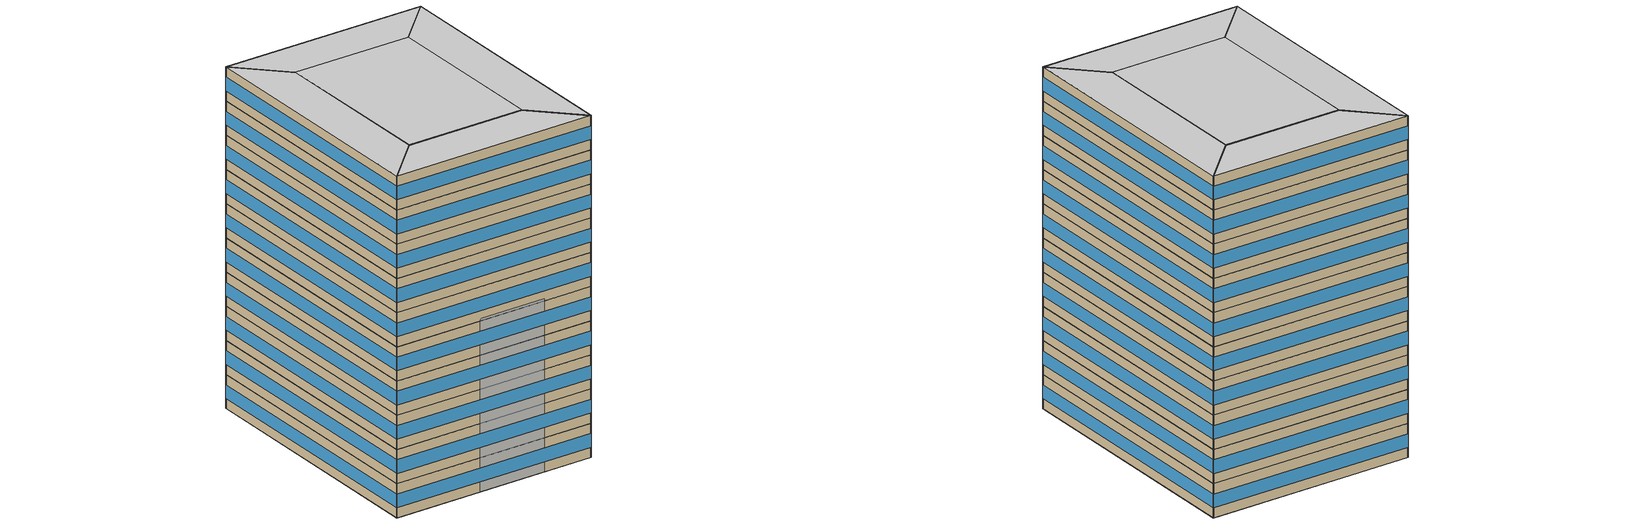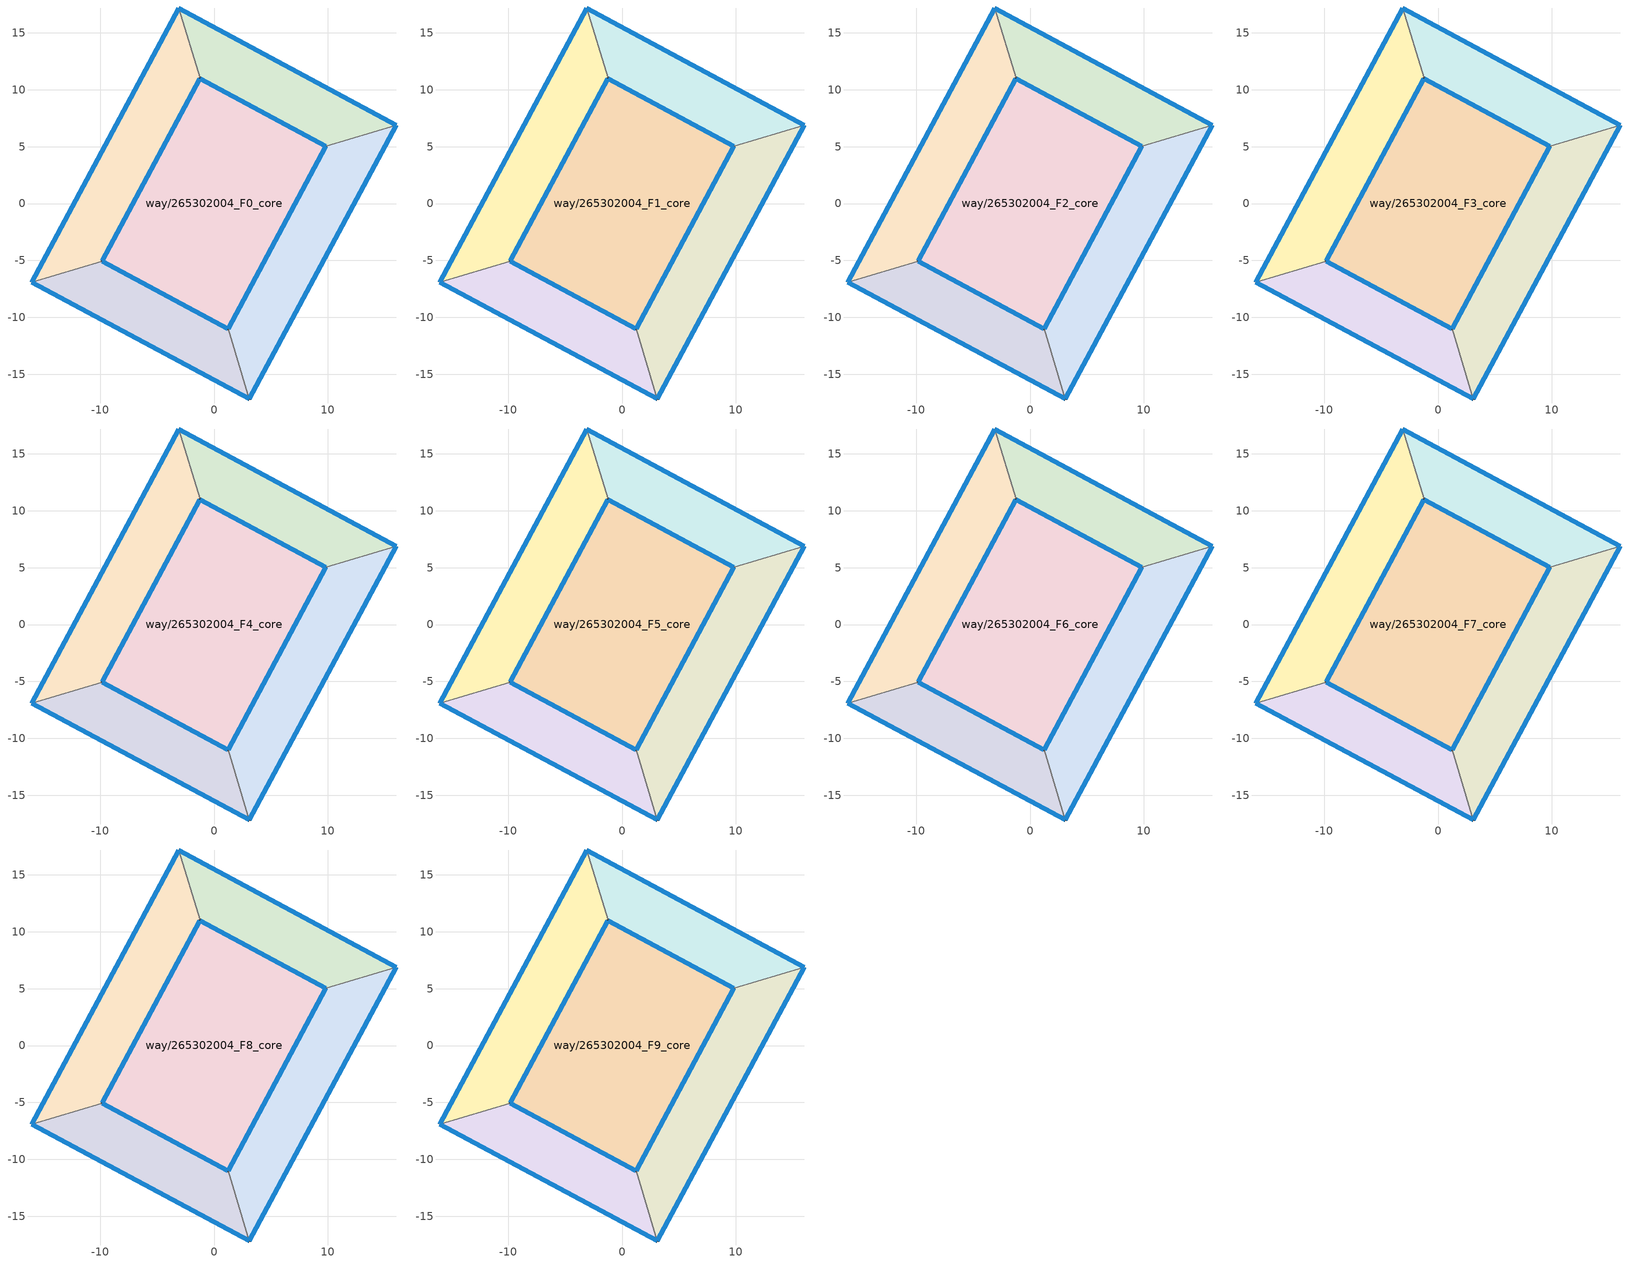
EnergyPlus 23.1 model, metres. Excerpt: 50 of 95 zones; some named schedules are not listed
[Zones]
way/265302004_F0_perim1
 floor ground (Floor_Construction): 3.1,-17.17 1.23,-10.99 -9.84,-5.05 -16.03,-6.91 z0
 wall outside (Wall_Construction): 3.1,-17.17 -16.03,-6.91 / -9.84,-5.05 1.23,-10.99 z0:3.5
 wall to way/265302004_F0_perim4 (Wall_Construction): 1.23,-10.99 3.1,-17.17 z0:3.5
 wall to way/265302004_F0_perim2 (Wall_Construction): -16.03,-6.91 -9.84,-5.05 z0:3.5
 window (Window_Construction): 3.09,-17.17 -16.02,-6.92 / -9.83,-5.05 1.23,-10.98 z1.05:2.45
way/265302004_F0_perim2
 floor ground (Floor_Construction): -9.84,-5.05 -1.23,10.99 -3.09,17.18 -16.03,-6.91 z0
 wall outside (Wall_Construction): -16.03,-6.91 -3.09,17.18 / -1.23,10.99 -9.84,-5.05 z0:3.5
 wall to way/265302004_F0_perim3 (Wall_Construction): -3.09,17.18 -1.23,10.99 z0:3.5
 window (Window_Construction): -16.02,-6.9 -3.1,17.17 / -1.23,10.98 -9.83,-5.04 z1.05:2.45
way/265302004_F0_perim3
 floor ground (Floor_Construction): 16.02,6.89 -3.09,17.18 -1.23,10.99 9.84,5.03 z0
 wall outside (Wall_Construction): -3.09,17.18 16.02,6.89 / 9.84,5.03 -1.23,10.99 z0:3.5
 wall to way/265302004_F0_perim4 (Wall_Construction): 16.02,6.89 9.84,5.03 z0:3.5
 window (Window_Construction): -3.08,17.18 16.01,6.9 / 9.83,5.04 -1.22,10.99 z1.05:2.45
way/265302004_F0_perim4
 floor ground (Floor_Construction): 3.1,-17.17 16.02,6.89 9.84,5.03 1.23,-10.99 z0
 wall outside (Wall_Construction): 16.02,6.89 3.1,-17.17 / 1.23,-10.99 9.84,5.03 z0:3.5
 window (Window_Construction): 16.02,6.88 3.1,-17.16 / 1.24,-10.98 9.83,5.02 z1.05:2.45
way/265302004_F0_core
 floor ground (Floor_Construction): 9.84,5.03 1.23,-10.99 -9.84,-5.05 -1.23,10.99 z0
 wall outside (Wall_Construction): -9.84,-5.05 1.23,-10.99 9.84,5.03 -1.23,10.99 -9.84,-5.05 z0:3.5
 window (Window_Construction): -9.83,-5.05 1.23,-10.98 / -1.23,10.98 -9.83,-5.04 / 9.83,5.04 -1.22,10.99 / 1.24,-10.98 9.83,5.02 z1.05:2.45
way/265302004_F1_perim1
 floor to way/265302004_F0_perim1 (Floor_Construction): 3.1,-17.17 1.23,-10.99 -9.84,-5.05 -16.03,-6.91 z3.5
 wall outside (Wall_Construction): 3.1,-17.17 -16.03,-6.91 / -9.84,-5.05 1.23,-10.99 z3.5:7
 wall to way/265302004_F1_perim4 (Wall_Construction): 1.23,-10.99 3.1,-17.17 z3.5:7
 wall to way/265302004_F1_perim2 (Wall_Construction): -16.03,-6.91 -9.84,-5.05 z3.5:7
 window (Window_Construction): 3.09,-17.17 -16.02,-6.92 / -9.83,-5.05 1.23,-10.98 z4.55:5.95
way/265302004_F1_perim2
 floor to way/265302004_F0_perim2 (Floor_Construction): -9.84,-5.05 -1.23,10.99 -3.09,17.18 -16.03,-6.91 z3.5
 wall outside (Wall_Construction): -16.03,-6.91 -3.09,17.18 / -1.23,10.99 -9.84,-5.05 z3.5:7
 wall to way/265302004_F1_perim3 (Wall_Construction): -3.09,17.18 -1.23,10.99 z3.5:7
 window (Window_Construction): -16.02,-6.9 -3.1,17.17 / -1.23,10.98 -9.83,-5.04 z4.55:5.95
way/265302004_F1_perim3
 floor to way/265302004_F0_perim3 (Floor_Construction): 16.02,6.89 -3.09,17.18 -1.23,10.99 9.84,5.03 z3.5
 wall outside (Wall_Construction): -3.09,17.18 16.02,6.89 / 9.84,5.03 -1.23,10.99 z3.5:7
 wall to way/265302004_F1_perim4 (Wall_Construction): 16.02,6.89 9.84,5.03 z3.5:7
 window (Window_Construction): -3.08,17.18 16.01,6.9 / 9.83,5.04 -1.22,10.99 z4.55:5.95
way/265302004_F1_perim4
 floor to way/265302004_F0_perim4 (Floor_Construction): 3.1,-17.17 16.02,6.89 9.84,5.03 1.23,-10.99 z3.5
 wall outside (Wall_Construction): 16.02,6.89 3.1,-17.17 / 1.23,-10.99 9.84,5.03 z3.5:7
 window (Window_Construction): 16.02,6.88 3.1,-17.16 / 1.24,-10.98 9.83,5.02 z4.55:5.95
way/265302004_F1_core
 floor to way/265302004_F0_core (Floor_Construction): 9.84,5.03 1.23,-10.99 -9.84,-5.05 -1.23,10.99 z3.5
 wall outside (Wall_Construction): -9.84,-5.05 1.23,-10.99 9.84,5.03 -1.23,10.99 -9.84,-5.05 z3.5:7
 window (Window_Construction): -9.83,-5.05 1.23,-10.98 / -1.23,10.98 -9.83,-5.04 / 9.83,5.04 -1.22,10.99 / 1.24,-10.98 9.83,5.02 z4.55:5.95
way/265302004_F2_perim1
 floor to way/265302004_F1_perim1 (Floor_Construction): 3.1,-17.17 1.23,-10.99 -9.84,-5.05 -16.03,-6.91 z7
 wall outside (Wall_Construction): 3.1,-17.17 -16.03,-6.91 / -9.84,-5.05 1.23,-10.99 z7:10.5
 wall to way/265302004_F2_perim4 (Wall_Construction): 1.23,-10.99 3.1,-17.17 z7:10.5
 wall to way/265302004_F2_perim2 (Wall_Construction): -16.03,-6.91 -9.84,-5.05 z7:10.5
 window (Window_Construction): 3.09,-17.17 -16.02,-6.92 / -9.83,-5.05 1.23,-10.98 z8.05:9.45
way/265302004_F2_perim2
 floor to way/265302004_F1_perim2 (Floor_Construction): -9.84,-5.05 -1.23,10.99 -3.09,17.18 -16.03,-6.91 z7
 wall outside (Wall_Construction): -16.03,-6.91 -3.09,17.18 / -1.23,10.99 -9.84,-5.05 z7:10.5
 wall to way/265302004_F2_perim3 (Wall_Construction): -3.09,17.18 -1.23,10.99 z7:10.5
 window (Window_Construction): -16.02,-6.9 -3.1,17.17 / -1.23,10.98 -9.83,-5.04 z8.05:9.45
way/265302004_F2_perim3
 floor to way/265302004_F1_perim3 (Floor_Construction): 16.02,6.89 -3.09,17.18 -1.23,10.99 9.84,5.03 z7
 wall outside (Wall_Construction): -3.09,17.18 16.02,6.89 / 9.84,5.03 -1.23,10.99 z7:10.5
 wall to way/265302004_F2_perim4 (Wall_Construction): 16.02,6.89 9.84,5.03 z7:10.5
 window (Window_Construction): -3.08,17.18 16.01,6.9 / 9.83,5.04 -1.22,10.99 z8.05:9.45
way/265302004_F2_perim4
 floor to way/265302004_F1_perim4 (Floor_Construction): 3.1,-17.17 16.02,6.89 9.84,5.03 1.23,-10.99 z7
 wall outside (Wall_Construction): 16.02,6.89 3.1,-17.17 / 1.23,-10.99 9.84,5.03 z7:10.5
 window (Window_Construction): 16.02,6.88 3.1,-17.16 / 1.24,-10.98 9.83,5.02 z8.05:9.45
way/265302004_F2_core
 floor to way/265302004_F1_core (Floor_Construction): 9.84,5.03 1.23,-10.99 -9.84,-5.05 -1.23,10.99 z7
 wall outside (Wall_Construction): -9.84,-5.05 1.23,-10.99 9.84,5.03 -1.23,10.99 -9.84,-5.05 z7:10.5
 window (Window_Construction): -9.83,-5.05 1.23,-10.98 / -1.23,10.98 -9.83,-5.04 / 9.83,5.04 -1.22,10.99 / 1.24,-10.98 9.83,5.02 z8.05:9.45
way/265302004_F3_perim1
 floor to way/265302004_F2_perim1 (Floor_Construction): 3.1,-17.17 1.23,-10.99 -9.84,-5.05 -16.03,-6.91 z10.5
 wall outside (Wall_Construction): 3.1,-17.17 -16.03,-6.91 / -9.84,-5.05 1.23,-10.99 z10.5:14
 wall to way/265302004_F3_perim4 (Wall_Construction): 1.23,-10.99 3.1,-17.17 z10.5:14
 wall to way/265302004_F3_perim2 (Wall_Construction): -16.03,-6.91 -9.84,-5.05 z10.5:14
 window (Window_Construction): 3.09,-17.17 -16.02,-6.92 / -9.83,-5.05 1.23,-10.98 z11.55:12.95
way/265302004_F3_perim2
 floor to way/265302004_F2_perim2 (Floor_Construction): -9.84,-5.05 -1.23,10.99 -3.09,17.18 -16.03,-6.91 z10.5
 wall outside (Wall_Construction): -16.03,-6.91 -3.09,17.18 / -1.23,10.99 -9.84,-5.05 z10.5:14
 wall to way/265302004_F3_perim3 (Wall_Construction): -3.09,17.18 -1.23,10.99 z10.5:14
 window (Window_Construction): -16.02,-6.9 -3.1,17.17 / -1.23,10.98 -9.83,-5.04 z11.55:12.95
way/265302004_F3_perim3
 floor to way/265302004_F2_perim3 (Floor_Construction): 16.02,6.89 -3.09,17.18 -1.23,10.99 9.84,5.03 z10.5
 wall outside (Wall_Construction): -3.09,17.18 16.02,6.89 / 9.84,5.03 -1.23,10.99 z10.5:14
 wall to way/265302004_F3_perim4 (Wall_Construction): 16.02,6.89 9.84,5.03 z10.5:14
 window (Window_Construction): -3.08,17.18 16.01,6.9 / 9.83,5.04 -1.22,10.99 z11.55:12.95
way/265302004_F3_perim4
 floor to way/265302004_F2_perim4 (Floor_Construction): 3.1,-17.17 16.02,6.89 9.84,5.03 1.23,-10.99 z10.5
 wall outside (Wall_Construction): 16.02,6.89 3.1,-17.17 / 1.23,-10.99 9.84,5.03 z10.5:14
 window (Window_Construction): 16.02,6.88 3.1,-17.16 / 1.24,-10.98 9.83,5.02 z11.55:12.95
way/265302004_F3_core
 floor to way/265302004_F2_core (Floor_Construction): 9.84,5.03 1.23,-10.99 -9.84,-5.05 -1.23,10.99 z10.5
 wall outside (Wall_Construction): -9.84,-5.05 1.23,-10.99 9.84,5.03 -1.23,10.99 -9.84,-5.05 z10.5:14
 window (Window_Construction): -9.83,-5.05 1.23,-10.98 / -1.23,10.98 -9.83,-5.04 / 9.83,5.04 -1.22,10.99 / 1.24,-10.98 9.83,5.02 z11.55:12.95
way/265302004_F4_perim1
 floor to way/265302004_F3_perim1 (Floor_Construction): 3.1,-17.17 1.23,-10.99 -9.84,-5.05 -16.03,-6.91 z14
 wall outside (Wall_Construction): 3.1,-17.17 -16.03,-6.91 / -9.84,-5.05 1.23,-10.99 z14:17.5
 wall to way/265302004_F4_perim4 (Wall_Construction): 1.23,-10.99 3.1,-17.17 z14:17.5
 wall to way/265302004_F4_perim2 (Wall_Construction): -16.03,-6.91 -9.84,-5.05 z14:17.5
 window (Window_Construction): 3.09,-17.17 -16.02,-6.92 / -9.83,-5.05 1.23,-10.98 z15.05:16.45
way/265302004_F4_perim2
 floor to way/265302004_F3_perim2 (Floor_Construction): -9.84,-5.05 -1.23,10.99 -3.09,17.18 -16.03,-6.91 z14
 wall outside (Wall_Construction): -16.03,-6.91 -3.09,17.18 / -1.23,10.99 -9.84,-5.05 z14:17.5
 wall to way/265302004_F4_perim3 (Wall_Construction): -3.09,17.18 -1.23,10.99 z14:17.5
 window (Window_Construction): -16.02,-6.9 -3.1,17.17 / -1.23,10.98 -9.83,-5.04 z15.05:16.45
way/265302004_F4_perim3
 floor to way/265302004_F3_perim3 (Floor_Construction): 16.02,6.89 -3.09,17.18 -1.23,10.99 9.84,5.03 z14
 wall outside (Wall_Construction): -3.09,17.18 16.02,6.89 / 9.84,5.03 -1.23,10.99 z14:17.5
 wall to way/265302004_F4_perim4 (Wall_Construction): 16.02,6.89 9.84,5.03 z14:17.5
 window (Window_Construction): -3.08,17.18 16.01,6.9 / 9.83,5.04 -1.22,10.99 z15.05:16.45
way/265302004_F4_perim4
 floor to way/265302004_F3_perim4 (Floor_Construction): 3.1,-17.17 16.02,6.89 9.84,5.03 1.23,-10.99 z14
 wall outside (Wall_Construction): 16.02,6.89 3.1,-17.17 / 1.23,-10.99 9.84,5.03 z14:17.5
 window (Window_Construction): 16.02,6.88 3.1,-17.16 / 1.24,-10.98 9.83,5.02 z15.05:16.45
way/265302004_F4_core
 floor to way/265302004_F3_core (Floor_Construction): 9.84,5.03 1.23,-10.99 -9.84,-5.05 -1.23,10.99 z14
 wall outside (Wall_Construction): -9.84,-5.05 1.23,-10.99 9.84,5.03 -1.23,10.99 -9.84,-5.05 z14:17.5
 window (Window_Construction): -9.83,-5.05 1.23,-10.98 / -1.23,10.98 -9.83,-5.04 / 9.83,5.04 -1.22,10.99 / 1.24,-10.98 9.83,5.02 z15.05:16.45
way/265302004_F5_perim1
 floor to way/265302004_F4_perim1 (Floor_Construction): 3.1,-17.17 1.23,-10.99 -9.84,-5.05 -16.03,-6.91 z17.5
 wall outside (Wall_Construction): 3.1,-17.17 -16.03,-6.91 / -9.84,-5.05 1.23,-10.99 z17.5:21
 wall to way/265302004_F5_perim4 (Wall_Construction): 1.23,-10.99 3.1,-17.17 z17.5:21
 wall to way/265302004_F5_perim2 (Wall_Construction): -16.03,-6.91 -9.84,-5.05 z17.5:21
 window (Window_Construction): 3.09,-17.17 -16.02,-6.92 / -9.83,-5.05 1.23,-10.98 z18.55:19.95
way/265302004_F5_perim2
 floor to way/265302004_F4_perim2 (Floor_Construction): -9.84,-5.05 -1.23,10.99 -3.09,17.18 -16.03,-6.91 z17.5
 wall outside (Wall_Construction): -16.03,-6.91 -3.09,17.18 / -1.23,10.99 -9.84,-5.05 z17.5:21
 wall to way/265302004_F5_perim3 (Wall_Construction): -3.09,17.18 -1.23,10.99 z17.5:21
 window (Window_Construction): -16.02,-6.9 -3.1,17.17 / -1.23,10.98 -9.83,-5.04 z18.55:19.95
way/265302004_F5_perim3
 floor to way/265302004_F4_perim3 (Floor_Construction): 16.02,6.89 -3.09,17.18 -1.23,10.99 9.84,5.03 z17.5
 wall outside (Wall_Construction): -3.09,17.18 16.02,6.89 / 9.84,5.03 -1.23,10.99 z17.5:21
 wall to way/265302004_F5_perim4 (Wall_Construction): 16.02,6.89 9.84,5.03 z17.5:21
 window (Window_Construction): -3.08,17.18 16.01,6.9 / 9.83,5.04 -1.22,10.99 z18.55:19.95
way/265302004_F5_perim4
 floor to way/265302004_F4_perim4 (Floor_Construction): 3.1,-17.17 16.02,6.89 9.84,5.03 1.23,-10.99 z17.5
 wall outside (Wall_Construction): 16.02,6.89 3.1,-17.17 / 1.23,-10.99 9.84,5.03 z17.5:21
 window (Window_Construction): 16.02,6.88 3.1,-17.16 / 1.24,-10.98 9.83,5.02 z18.55:19.95
way/265302004_F5_core
 floor to way/265302004_F4_core (Floor_Construction): 9.84,5.03 1.23,-10.99 -9.84,-5.05 -1.23,10.99 z17.5
 wall outside (Wall_Construction): -9.84,-5.05 1.23,-10.99 9.84,5.03 -1.23,10.99 -9.84,-5.05 z17.5:21
 window (Window_Construction): -9.83,-5.05 1.23,-10.98 / -1.23,10.98 -9.83,-5.04 / 9.83,5.04 -1.22,10.99 / 1.24,-10.98 9.83,5.02 z18.55:19.95
way/265302004_F6_perim1
 floor to way/265302004_F5_perim1 (Floor_Construction): 3.1,-17.17 1.23,-10.99 -9.84,-5.05 -16.03,-6.91 z21
 wall outside (Wall_Construction): 3.1,-17.17 -16.03,-6.91 / -9.84,-5.05 1.23,-10.99 z21:24.5
 wall to way/265302004_F6_perim4 (Wall_Construction): 1.23,-10.99 3.1,-17.17 z21:24.5
 wall to way/265302004_F6_perim2 (Wall_Construction): -16.03,-6.91 -9.84,-5.05 z21:24.5
 window (Window_Construction): 3.09,-17.17 -16.02,-6.92 / -9.83,-5.05 1.23,-10.98 z22.05:23.45
way/265302004_F6_perim2
 floor to way/265302004_F5_perim2 (Floor_Construction): -9.84,-5.05 -1.23,10.99 -3.09,17.18 -16.03,-6.91 z21
 wall outside (Wall_Construction): -16.03,-6.91 -3.09,17.18 / -1.23,10.99 -9.84,-5.05 z21:24.5
 wall to way/265302004_F6_perim3 (Wall_Construction): -3.09,17.18 -1.23,10.99 z21:24.5
 window (Window_Construction): -16.02,-6.9 -3.1,17.17 / -1.23,10.98 -9.83,-5.04 z22.05:23.45
way/265302004_F6_perim3
 floor to way/265302004_F5_perim3 (Floor_Construction): 16.02,6.89 -3.09,17.18 -1.23,10.99 9.84,5.03 z21
 wall outside (Wall_Construction): -3.09,17.18 16.02,6.89 / 9.84,5.03 -1.23,10.99 z21:24.5
 wall to way/265302004_F6_perim4 (Wall_Construction): 16.02,6.89 9.84,5.03 z21:24.5
 window (Window_Construction): -3.08,17.18 16.01,6.9 / 9.83,5.04 -1.22,10.99 z22.05:23.45
way/265302004_F6_perim4
 floor to way/265302004_F5_perim4 (Floor_Construction): 3.1,-17.17 16.02,6.89 9.84,5.03 1.23,-10.99 z21
 wall outside (Wall_Construction): 16.02,6.89 3.1,-17.17 / 1.23,-10.99 9.84,5.03 z21:24.5
 window (Window_Construction): 16.02,6.88 3.1,-17.16 / 1.24,-10.98 9.83,5.02 z22.05:23.45
way/265302004_F6_core
 floor to way/265302004_F5_core (Floor_Construction): 9.84,5.03 1.23,-10.99 -9.84,-5.05 -1.23,10.99 z21
 wall outside (Wall_Construction): -9.84,-5.05 1.23,-10.99 9.84,5.03 -1.23,10.99 -9.84,-5.05 z21:24.5
 window (Window_Construction): -9.83,-5.05 1.23,-10.98 / -1.23,10.98 -9.83,-5.04 / 9.83,5.04 -1.22,10.99 / 1.24,-10.98 9.83,5.02 z22.05:23.45
way/265302004_F7_perim1
 floor to way/265302004_F6_perim1 (Floor_Construction): 3.1,-17.17 1.23,-10.99 -9.84,-5.05 -16.03,-6.91 z24.5
 wall outside (Wall_Construction): 3.1,-17.17 -16.03,-6.91 / -9.84,-5.05 1.23,-10.99 z24.5:28
 wall to way/265302004_F7_perim4 (Wall_Construction): 1.23,-10.99 3.1,-17.17 z24.5:28
 wall to way/265302004_F7_perim2 (Wall_Construction): -16.03,-6.91 -9.84,-5.05 z24.5:28
 window (Window_Construction): 3.09,-17.17 -16.02,-6.92 / -9.83,-5.05 1.23,-10.98 z25.55:26.95
way/265302004_F7_perim2
 floor to way/265302004_F6_perim2 (Floor_Construction): -9.84,-5.05 -1.23,10.99 -3.09,17.18 -16.03,-6.91 z24.5
 wall outside (Wall_Construction): -16.03,-6.91 -3.09,17.18 / -1.23,10.99 -9.84,-5.05 z24.5:28
 wall to way/265302004_F7_perim3 (Wall_Construction): -3.09,17.18 -1.23,10.99 z24.5:28
 window (Window_Construction): -16.02,-6.9 -3.1,17.17 / -1.23,10.98 -9.83,-5.04 z25.55:26.95
way/265302004_F7_perim3
 floor to way/265302004_F6_perim3 (Floor_Construction): 16.02,6.89 -3.09,17.18 -1.23,10.99 9.84,5.03 z24.5
 wall outside (Wall_Construction): -3.09,17.18 16.02,6.89 / 9.84,5.03 -1.23,10.99 z24.5:28
 wall to way/265302004_F7_perim4 (Wall_Construction): 16.02,6.89 9.84,5.03 z24.5:28
 window (Window_Construction): -3.08,17.18 16.01,6.9 / 9.83,5.04 -1.22,10.99 z25.55:26.95
way/265302004_F7_perim4
 floor to way/265302004_F6_perim4 (Floor_Construction): 3.1,-17.17 16.02,6.89 9.84,5.03 1.23,-10.99 z24.5
 wall outside (Wall_Construction): 16.02,6.89 3.1,-17.17 / 1.23,-10.99 9.84,5.03 z24.5:28
 window (Window_Construction): 16.02,6.88 3.1,-17.16 / 1.24,-10.98 9.83,5.02 z25.55:26.95
way/265302004_F7_core
 floor to way/265302004_F6_core (Floor_Construction): 9.84,5.03 1.23,-10.99 -9.84,-5.05 -1.23,10.99 z24.5
 wall outside (Wall_Construction): -9.84,-5.05 1.23,-10.99 9.84,5.03 -1.23,10.99 -9.84,-5.05 z24.5:28
 window (Window_Construction): -9.83,-5.05 1.23,-10.98 / -1.23,10.98 -9.83,-5.04 / 9.83,5.04 -1.22,10.99 / 1.24,-10.98 9.83,5.02 z25.55:26.95
way/265302004_F8_perim1
 floor to way/265302004_F7_perim1 (Floor_Construction): 3.1,-17.17 1.23,-10.99 -9.84,-5.05 -16.03,-6.91 z28
 wall outside (Wall_Construction): 3.1,-17.17 -16.03,-6.91 / -9.84,-5.05 1.23,-10.99 z28:31.5
 wall to way/265302004_F8_perim4 (Wall_Construction): 1.23,-10.99 3.1,-17.17 z28:31.5
 wall to way/265302004_F8_perim2 (Wall_Construction): -16.03,-6.91 -9.84,-5.05 z28:31.5
 window (Window_Construction): 3.09,-17.17 -16.02,-6.92 / -9.83,-5.05 1.23,-10.98 z29.05:30.45
way/265302004_F8_perim2
 floor to way/265302004_F7_perim2 (Floor_Construction): -9.84,-5.05 -1.23,10.99 -3.09,17.18 -16.03,-6.91 z28
 wall outside (Wall_Construction): -16.03,-6.91 -3.09,17.18 / -1.23,10.99 -9.84,-5.05 z28:31.5
 wall to way/265302004_F8_perim3 (Wall_Construction): -3.09,17.18 -1.23,10.99 z28:31.5
 window (Window_Construction): -16.02,-6.9 -3.1,17.17 / -1.23,10.98 -9.83,-5.04 z29.05:30.45
way/265302004_F8_perim3
 floor to way/265302004_F7_perim3 (Floor_Construction): 16.02,6.89 -3.09,17.18 -1.23,10.99 9.84,5.03 z28
 wall outside (Wall_Construction): -3.09,17.18 16.02,6.89 / 9.84,5.03 -1.23,10.99 z28:31.5
 wall to way/265302004_F8_perim4 (Wall_Construction): 16.02,6.89 9.84,5.03 z28:31.5
 window (Window_Construction): -3.08,17.18 16.01,6.9 / 9.83,5.04 -1.22,10.99 z29.05:30.45
way/265302004_F8_perim4
 floor to way/265302004_F7_perim4 (Floor_Construction): 3.1,-17.17 16.02,6.89 9.84,5.03 1.23,-10.99 z28
 wall outside (Wall_Construction): 16.02,6.89 3.1,-17.17 / 1.23,-10.99 9.84,5.03 z28:31.5
 window (Window_Construction): 16.02,6.88 3.1,-17.16 / 1.24,-10.98 9.83,5.02 z29.05:30.45
way/265302004_F8_core
 floor to way/265302004_F7_core (Floor_Construction): 9.84,5.03 1.23,-10.99 -9.84,-5.05 -1.23,10.99 z28
 wall outside (Wall_Construction): -9.84,-5.05 1.23,-10.99 9.84,5.03 -1.23,10.99 -9.84,-5.05 z28:31.5
 window (Window_Construction): -9.83,-5.05 1.23,-10.98 / -1.23,10.98 -9.83,-5.04 / 9.83,5.04 -1.22,10.99 / 1.24,-10.98 9.83,5.02 z29.05:30.45
way/265302004_F9_perim1
 floor to way/265302004_F8_perim1 (Floor_Construction): 3.1,-17.17 1.23,-10.99 -9.84,-5.05 -16.03,-6.91 z31.5
 wall outside (Wall_Construction): 3.1,-17.17 -16.03,-6.91 / -9.84,-5.05 1.23,-10.99 z31.5:35
 wall to way/265302004_F9_perim4 (Wall_Construction): 1.23,-10.99 3.1,-17.17 z31.5:35
 wall to way/265302004_F9_perim2 (Wall_Construction): -16.03,-6.91 -9.84,-5.05 z31.5:35
 window (Window_Construction): 3.09,-17.17 -16.02,-6.92 / -9.83,-5.05 1.23,-10.98 z32.55:33.95
 ceiling to way/265302004_F10_perim1 (Floor_Construction): 1.23,-10.99 3.1,-17.17 -16.03,-6.91 -9.84,-5.05 z35
way/265302004_F9_perim2
 floor to way/265302004_F8_perim2 (Floor_Construction): -9.84,-5.05 -1.23,10.99 -3.09,17.18 -16.03,-6.91 z31.5
 wall outside (Wall_Construction): -16.03,-6.91 -3.09,17.18 / -1.23,10.99 -9.84,-5.05 z31.5:35
 wall to way/265302004_F9_perim3 (Wall_Construction): -3.09,17.18 -1.23,10.99 z31.5:35
 window (Window_Construction): -16.02,-6.9 -3.1,17.17 / -1.23,10.98 -9.83,-5.04 z32.55:33.95
 ceiling to way/265302004_F10_perim2 (Floor_Construction): -3.09,17.18 -1.23,10.99 -9.84,-5.05 -16.03,-6.91 z35
way/265302004_F9_perim3
 floor to way/265302004_F8_perim3 (Floor_Construction): 16.02,6.89 -3.09,17.18 -1.23,10.99 9.84,5.03 z31.5
 wall outside (Wall_Construction): -3.09,17.18 16.02,6.89 / 9.84,5.03 -1.23,10.99 z31.5:35
 wall to way/265302004_F9_perim4 (Wall_Construction): 16.02,6.89 9.84,5.03 z31.5:35
 window (Window_Construction): -3.08,17.18 16.01,6.9 / 9.83,5.04 -1.22,10.99 z32.55:33.95
 ceiling to way/265302004_F10_perim3 (Floor_Construction): 16.02,6.89 9.84,5.03 -1.23,10.99 -3.09,17.18 z35
way/265302004_F9_perim4
 floor to way/265302004_F8_perim4 (Floor_Construction): 3.1,-17.17 16.02,6.89 9.84,5.03 1.23,-10.99 z31.5
 wall outside (Wall_Construction): 16.02,6.89 3.1,-17.17 / 1.23,-10.99 9.84,5.03 z31.5:35
 window (Window_Construction): 16.02,6.88 3.1,-17.16 / 1.24,-10.98 9.83,5.02 z32.55:33.95
 ceiling to way/265302004_F10_perim4 (Floor_Construction): 16.02,6.89 3.1,-17.17 1.23,-10.99 9.84,5.03 z35
way/265302004_F9_core
 floor to way/265302004_F8_core (Floor_Construction): 9.84,5.03 1.23,-10.99 -9.84,-5.05 -1.23,10.99 z31.5
 wall outside (Wall_Construction): -9.84,-5.05 1.23,-10.99 9.84,5.03 -1.23,10.99 -9.84,-5.05 z31.5:35
 window (Window_Construction): -9.83,-5.05 1.23,-10.98 / -1.23,10.98 -9.83,-5.04 / 9.83,5.04 -1.22,10.99 / 1.24,-10.98 9.83,5.02 z32.55:33.95
 ceiling to way/265302004_F10_core (Floor_Construction): 1.23,-10.99 9.84,5.03 -1.23,10.99 -9.84,-5.05 z35
shading: -7.8,-11.32 -1.49,-14.71 z0:17.7
[Building]
OpenUBEM_Building: North Axis=0; Terrain=City; Solar Distribution=FullExterior
[Site:Location]
New.York-Central.Park.Obs-Belvedere.Castle: Latitude=40.77889; Longitude=-73.9692; Time Zone=-5; Elevation=48
[SizingPeriod:WeatherFileDays]
AnnualSizingPeriod: Begin Month=1; Begin Day of Month=1; End Month=12; End Day of Month=31; Day of Week for Start Day=Monday; Use Weather File Daylight Saving Period=No; Use Weather File Rain and Snow Indicators=No
[SITE:WATERMAINSTEMPERATURE]
Calculation Method=CorrelationFromWeatherFile
[MATERIAL:NOMASS] Roughness=MediumRough; Thermal Absorptance=0.9; Solar Absorptance=0.7; Visible Absorptance=0.7
Name | Thermal Resistance
Wall_Assembly | 1.05708
Floor_Assembly | 1.9305
[WINDOWMATERIAL:SIMPLEGLAZINGSYSTEM]
Window_Material: UFactor=3.27; Solar Heat Gain Coefficient=0.36; Visible Transmittance=0.6
[CONSTRUCTION]
Wall_Construction: Wall_Assembly
Floor_Construction: Floor_Assembly
Window_Construction: Window_Material
[ZONE] Type=1; Multiplier=1; Ceiling Height=autocalculate; Volume=autocalculate; Floor Area=autocalculate; Part of Total Floor Area=Yes
way/265302004_F0_perim1; way/265302004_F1_perim1; way/265302004_F2_perim1; way/265302004_F3_perim1; way/265302004_F4_perim1; way/265302004_F5_perim1; way/265302004_F6_perim1; way/265302004_F7_perim1; way/265302004_F8_perim1; way/265302004_F9_perim1; way/265302004_F0_perim2; way/265302004_F1_perim2; way/265302004_F2_perim2; way/265302004_F3_perim2; way/265302004_F4_perim2; way/265302004_F5_perim2; way/265302004_F6_perim2; way/265302004_F7_perim2; way/265302004_F8_perim2; way/265302004_F9_perim2; way/265302004_F0_perim3; way/265302004_F1_perim3; way/265302004_F2_perim3; way/265302004_F3_perim3; way/265302004_F4_perim3; way/265302004_F5_perim3; way/265302004_F6_perim3; way/265302004_F7_perim3; way/265302004_F8_perim3; way/265302004_F9_perim3; way/265302004_F0_perim4; way/265302004_F1_perim4; way/265302004_F2_perim4; way/265302004_F3_perim4; way/265302004_F4_perim4; way/265302004_F5_perim4; way/265302004_F6_perim4; way/265302004_F7_perim4; way/265302004_F8_perim4; way/265302004_F9_perim4; way/265302004_F0_core; way/265302004_F1_core; way/265302004_F2_core; way/265302004_F3_core; way/265302004_F4_core; way/265302004_F5_core; way/265302004_F6_core; way/265302004_F7_core; way/265302004_F8_core; way/265302004_F9_core
[PEOPLE] Number of People Schedule=Occupancy_Schedule_LargeOffice; Number of People Calculation Method=People/Area; People per Floor Area=0.0538213; Fraction Radiant=0.3; Sensible Heat Fraction=autocalculate; Activity Level Schedule=Activity_Level; Carbon Dioxide Generation Rate=3.82e-08; Enable ASHRAE 55 Comfort Warnings=No; Mean Radiant Temperature Calculation Type=ZoneAveraged; Clothing Insulation Calculation Method=ClothingInsulationSchedule; Cold Stress Temperature Threshold=15.56; Heat Stress Temperature Threshold=30
Name | Zone or ZoneList or Space or SpaceList
People_way/265302004_F0_core | way/265302004_F0_core
People_way/265302004_F1_core | way/265302004_F1_core
People_way/265302004_F2_core | way/265302004_F2_core
People_way/265302004_F3_core | way/265302004_F3_core
People_way/265302004_F4_core | way/265302004_F4_core
People_way/265302004_F5_core | way/265302004_F5_core
People_way/265302004_F6_core | way/265302004_F6_core
People_way/265302004_F7_core | way/265302004_F7_core
People_way/265302004_F8_core | way/265302004_F8_core
People_way/265302004_F9_core | way/265302004_F9_core
People_way/265302004_F0_perim1 | way/265302004_F0_perim1
People_way/265302004_F1_perim1 | way/265302004_F1_perim1
People_way/265302004_F2_perim1 | way/265302004_F2_perim1
People_way/265302004_F3_perim1 | way/265302004_F3_perim1
People_way/265302004_F4_perim1 | way/265302004_F4_perim1
People_way/265302004_F5_perim1 | way/265302004_F5_perim1
People_way/265302004_F6_perim1 | way/265302004_F6_perim1
People_way/265302004_F7_perim1 | way/265302004_F7_perim1
People_way/265302004_F8_perim1 | way/265302004_F8_perim1
People_way/265302004_F9_perim1 | way/265302004_F9_perim1
People_way/265302004_F0_perim2 | way/265302004_F0_perim2
People_way/265302004_F1_perim2 | way/265302004_F1_perim2
People_way/265302004_F2_perim2 | way/265302004_F2_perim2
People_way/265302004_F3_perim2 | way/265302004_F3_perim2
People_way/265302004_F4_perim2 | way/265302004_F4_perim2
People_way/265302004_F5_perim2 | way/265302004_F5_perim2
People_way/265302004_F6_perim2 | way/265302004_F6_perim2
People_way/265302004_F7_perim2 | way/265302004_F7_perim2
People_way/265302004_F8_perim2 | way/265302004_F8_perim2
People_way/265302004_F9_perim2 | way/265302004_F9_perim2
People_way/265302004_F0_perim3 | way/265302004_F0_perim3
People_way/265302004_F1_perim3 | way/265302004_F1_perim3
People_way/265302004_F2_perim3 | way/265302004_F2_perim3
People_way/265302004_F3_perim3 | way/265302004_F3_perim3
People_way/265302004_F4_perim3 | way/265302004_F4_perim3
People_way/265302004_F5_perim3 | way/265302004_F5_perim3
People_way/265302004_F6_perim3 | way/265302004_F6_perim3
People_way/265302004_F7_perim3 | way/265302004_F7_perim3
People_way/265302004_F8_perim3 | way/265302004_F8_perim3
People_way/265302004_F9_perim3 | way/265302004_F9_perim3
People_way/265302004_F0_perim4 | way/265302004_F0_perim4
People_way/265302004_F1_perim4 | way/265302004_F1_perim4
People_way/265302004_F2_perim4 | way/265302004_F2_perim4
People_way/265302004_F3_perim4 | way/265302004_F3_perim4
People_way/265302004_F4_perim4 | way/265302004_F4_perim4
People_way/265302004_F5_perim4 | way/265302004_F5_perim4
People_way/265302004_F6_perim4 | way/265302004_F6_perim4
People_way/265302004_F7_perim4 | way/265302004_F7_perim4
People_way/265302004_F8_perim4 | way/265302004_F8_perim4
People_way/265302004_F9_perim4 | way/265302004_F9_perim4
[LIGHTS] Schedule=Lighting_Schedule_LargeOffice; Design Level Calculation Method=Watts/Area; Watts per Zone Floor Area=10.76; Return Air Fraction=0; Fraction Radiant=0.42; Fraction Visible=0; Fraction Replaceable=1; EndUse Subcategory=General; Return Air Fraction Calculated from Plenum Temperature=No; Return Air Fraction Function of Plenum Temperature Coefficient 1=0; Return Air Fraction Function of Plenum Temperature Coefficient 2=0
Name | Zone or ZoneList or Space or SpaceList
Lights_way/265302004_F0_core | way/265302004_F0_core
Lights_way/265302004_F1_core | way/265302004_F1_core
Lights_way/265302004_F2_core | way/265302004_F2_core
Lights_way/265302004_F3_core | way/265302004_F3_core
Lights_way/265302004_F4_core | way/265302004_F4_core
Lights_way/265302004_F5_core | way/265302004_F5_core
Lights_way/265302004_F6_core | way/265302004_F6_core
Lights_way/265302004_F7_core | way/265302004_F7_core
Lights_way/265302004_F8_core | way/265302004_F8_core
Lights_way/265302004_F9_core | way/265302004_F9_core
Lights_way/265302004_F0_perim1 | way/265302004_F0_perim1
Lights_way/265302004_F1_perim1 | way/265302004_F1_perim1
Lights_way/265302004_F2_perim1 | way/265302004_F2_perim1
Lights_way/265302004_F3_perim1 | way/265302004_F3_perim1
Lights_way/265302004_F4_perim1 | way/265302004_F4_perim1
Lights_way/265302004_F5_perim1 | way/265302004_F5_perim1
Lights_way/265302004_F6_perim1 | way/265302004_F6_perim1
Lights_way/265302004_F7_perim1 | way/265302004_F7_perim1
Lights_way/265302004_F8_perim1 | way/265302004_F8_perim1
Lights_way/265302004_F9_perim1 | way/265302004_F9_perim1
Lights_way/265302004_F0_perim2 | way/265302004_F0_perim2
Lights_way/265302004_F1_perim2 | way/265302004_F1_perim2
Lights_way/265302004_F2_perim2 | way/265302004_F2_perim2
Lights_way/265302004_F3_perim2 | way/265302004_F3_perim2
Lights_way/265302004_F4_perim2 | way/265302004_F4_perim2
Lights_way/265302004_F5_perim2 | way/265302004_F5_perim2
Lights_way/265302004_F6_perim2 | way/265302004_F6_perim2
Lights_way/265302004_F7_perim2 | way/265302004_F7_perim2
Lights_way/265302004_F8_perim2 | way/265302004_F8_perim2
Lights_way/265302004_F9_perim2 | way/265302004_F9_perim2
Lights_way/265302004_F0_perim3 | way/265302004_F0_perim3
Lights_way/265302004_F1_perim3 | way/265302004_F1_perim3
Lights_way/265302004_F2_perim3 | way/265302004_F2_perim3
Lights_way/265302004_F3_perim3 | way/265302004_F3_perim3
Lights_way/265302004_F4_perim3 | way/265302004_F4_perim3
Lights_way/265302004_F5_perim3 | way/265302004_F5_perim3
Lights_way/265302004_F6_perim3 | way/265302004_F6_perim3
Lights_way/265302004_F7_perim3 | way/265302004_F7_perim3
Lights_way/265302004_F8_perim3 | way/265302004_F8_perim3
Lights_way/265302004_F9_perim3 | way/265302004_F9_perim3
Lights_way/265302004_F0_perim4 | way/265302004_F0_perim4
Lights_way/265302004_F1_perim4 | way/265302004_F1_perim4
Lights_way/265302004_F2_perim4 | way/265302004_F2_perim4
Lights_way/265302004_F3_perim4 | way/265302004_F3_perim4
Lights_way/265302004_F4_perim4 | way/265302004_F4_perim4
Lights_way/265302004_F5_perim4 | way/265302004_F5_perim4
Lights_way/265302004_F6_perim4 | way/265302004_F6_perim4
Lights_way/265302004_F7_perim4 | way/265302004_F7_perim4
Lights_way/265302004_F8_perim4 | way/265302004_F8_perim4
Lights_way/265302004_F9_perim4 | way/265302004_F9_perim4
[ELECTRICEQUIPMENT] Schedule=Equipment_Schedule_LargeOffice; Design Level Calculation Method=Watts/Area; Watts per Zone Floor Area=10.76; Fraction Latent=0; Fraction Radiant=0.5; Fraction Lost=0; EndUse Subcategory=General
Name | Zone or ZoneList or Space or SpaceList
Equipment_way/265302004_F0_core | way/265302004_F0_core
Equipment_way/265302004_F1_core | way/265302004_F1_core
Equipment_way/265302004_F2_core | way/265302004_F2_core
Equipment_way/265302004_F3_core | way/265302004_F3_core
Equipment_way/265302004_F4_core | way/265302004_F4_core
Equipment_way/265302004_F5_core | way/265302004_F5_core
Equipment_way/265302004_F6_core | way/265302004_F6_core
Equipment_way/265302004_F7_core | way/265302004_F7_core
Equipment_way/265302004_F8_core | way/265302004_F8_core
Equipment_way/265302004_F9_core | way/265302004_F9_core
Equipment_way/265302004_F0_perim1 | way/265302004_F0_perim1
Equipment_way/265302004_F1_perim1 | way/265302004_F1_perim1
Equipment_way/265302004_F2_perim1 | way/265302004_F2_perim1
Equipment_way/265302004_F3_perim1 | way/265302004_F3_perim1
Equipment_way/265302004_F4_perim1 | way/265302004_F4_perim1
Equipment_way/265302004_F5_perim1 | way/265302004_F5_perim1
Equipment_way/265302004_F6_perim1 | way/265302004_F6_perim1
Equipment_way/265302004_F7_perim1 | way/265302004_F7_perim1
Equipment_way/265302004_F8_perim1 | way/265302004_F8_perim1
Equipment_way/265302004_F9_perim1 | way/265302004_F9_perim1
Equipment_way/265302004_F0_perim2 | way/265302004_F0_perim2
Equipment_way/265302004_F1_perim2 | way/265302004_F1_perim2
Equipment_way/265302004_F2_perim2 | way/265302004_F2_perim2
Equipment_way/265302004_F3_perim2 | way/265302004_F3_perim2
Equipment_way/265302004_F4_perim2 | way/265302004_F4_perim2
Equipment_way/265302004_F5_perim2 | way/265302004_F5_perim2
Equipment_way/265302004_F6_perim2 | way/265302004_F6_perim2
Equipment_way/265302004_F7_perim2 | way/265302004_F7_perim2
Equipment_way/265302004_F8_perim2 | way/265302004_F8_perim2
Equipment_way/265302004_F9_perim2 | way/265302004_F9_perim2
Equipment_way/265302004_F0_perim3 | way/265302004_F0_perim3
Equipment_way/265302004_F1_perim3 | way/265302004_F1_perim3
Equipment_way/265302004_F2_perim3 | way/265302004_F2_perim3
Equipment_way/265302004_F3_perim3 | way/265302004_F3_perim3
Equipment_way/265302004_F4_perim3 | way/265302004_F4_perim3
Equipment_way/265302004_F5_perim3 | way/265302004_F5_perim3
Equipment_way/265302004_F6_perim3 | way/265302004_F6_perim3
Equipment_way/265302004_F7_perim3 | way/265302004_F7_perim3
Equipment_way/265302004_F8_perim3 | way/265302004_F8_perim3
Equipment_way/265302004_F9_perim3 | way/265302004_F9_perim3
Equipment_way/265302004_F0_perim4 | way/265302004_F0_perim4
Equipment_way/265302004_F1_perim4 | way/265302004_F1_perim4
Equipment_way/265302004_F2_perim4 | way/265302004_F2_perim4
Equipment_way/265302004_F3_perim4 | way/265302004_F3_perim4
Equipment_way/265302004_F4_perim4 | way/265302004_F4_perim4
Equipment_way/265302004_F5_perim4 | way/265302004_F5_perim4
Equipment_way/265302004_F6_perim4 | way/265302004_F6_perim4
Equipment_way/265302004_F7_perim4 | way/265302004_F7_perim4
Equipment_way/265302004_F8_perim4 | way/265302004_F8_perim4
Equipment_way/265302004_F9_perim4 | way/265302004_F9_perim4
[ZONEINFILTRATION:DESIGNFLOWRATE] Schedule=Infiltration_Schedule_LargeOffice; Design Flow Rate Calculation Method=Flow/ExteriorWallArea; Flow Rate per Exterior Surface Area=0.000285; Constant Term Coefficient=1; Temperature Term Coefficient=0; Velocity Term Coefficient=0; Velocity Squared Term Coefficient=0
Name | Zone or ZoneList or Space or SpaceList
Infiltration_way/265302004_F0_core | way/265302004_F0_core
Infiltration_way/265302004_F1_core | way/265302004_F1_core
Infiltration_way/265302004_F2_core | way/265302004_F2_core
Infiltration_way/265302004_F3_core | way/265302004_F3_core
Infiltration_way/265302004_F4_core | way/265302004_F4_core
Infiltration_way/265302004_F5_core | way/265302004_F5_core
Infiltration_way/265302004_F6_core | way/265302004_F6_core
Infiltration_way/265302004_F7_core | way/265302004_F7_core
Infiltration_way/265302004_F8_core | way/265302004_F8_core
Infiltration_way/265302004_F9_core | way/265302004_F9_core
Infiltration_way/265302004_F0_perim1 | way/265302004_F0_perim1
Infiltration_way/265302004_F1_perim1 | way/265302004_F1_perim1
Infiltration_way/265302004_F2_perim1 | way/265302004_F2_perim1
Infiltration_way/265302004_F3_perim1 | way/265302004_F3_perim1
Infiltration_way/265302004_F4_perim1 | way/265302004_F4_perim1
Infiltration_way/265302004_F5_perim1 | way/265302004_F5_perim1
Infiltration_way/265302004_F6_perim1 | way/265302004_F6_perim1
Infiltration_way/265302004_F7_perim1 | way/265302004_F7_perim1
Infiltration_way/265302004_F8_perim1 | way/265302004_F8_perim1
Infiltration_way/265302004_F9_perim1 | way/265302004_F9_perim1
Infiltration_way/265302004_F0_perim2 | way/265302004_F0_perim2
Infiltration_way/265302004_F1_perim2 | way/265302004_F1_perim2
Infiltration_way/265302004_F2_perim2 | way/265302004_F2_perim2
Infiltration_way/265302004_F3_perim2 | way/265302004_F3_perim2
Infiltration_way/265302004_F4_perim2 | way/265302004_F4_perim2
Infiltration_way/265302004_F5_perim2 | way/265302004_F5_perim2
Infiltration_way/265302004_F6_perim2 | way/265302004_F6_perim2
Infiltration_way/265302004_F7_perim2 | way/265302004_F7_perim2
Infiltration_way/265302004_F8_perim2 | way/265302004_F8_perim2
Infiltration_way/265302004_F9_perim2 | way/265302004_F9_perim2
Infiltration_way/265302004_F0_perim3 | way/265302004_F0_perim3
Infiltration_way/265302004_F1_perim3 | way/265302004_F1_perim3
Infiltration_way/265302004_F2_perim3 | way/265302004_F2_perim3
Infiltration_way/265302004_F3_perim3 | way/265302004_F3_perim3
Infiltration_way/265302004_F4_perim3 | way/265302004_F4_perim3
Infiltration_way/265302004_F5_perim3 | way/265302004_F5_perim3
Infiltration_way/265302004_F6_perim3 | way/265302004_F6_perim3
Infiltration_way/265302004_F7_perim3 | way/265302004_F7_perim3
Infiltration_way/265302004_F8_perim3 | way/265302004_F8_perim3
Infiltration_way/265302004_F9_perim3 | way/265302004_F9_perim3
Infiltration_way/265302004_F0_perim4 | way/265302004_F0_perim4
Infiltration_way/265302004_F1_perim4 | way/265302004_F1_perim4
Infiltration_way/265302004_F2_perim4 | way/265302004_F2_perim4
Infiltration_way/265302004_F3_perim4 | way/265302004_F3_perim4
Infiltration_way/265302004_F4_perim4 | way/265302004_F4_perim4
Infiltration_way/265302004_F5_perim4 | way/265302004_F5_perim4
Infiltration_way/265302004_F6_perim4 | way/265302004_F6_perim4
Infiltration_way/265302004_F7_perim4 | way/265302004_F7_perim4
Infiltration_way/265302004_F8_perim4 | way/265302004_F8_perim4
Infiltration_way/265302004_F9_perim4 | way/265302004_F9_perim4
[HVACTEMPLATE:THERMOSTAT] Heating Setpoint Schedule=Heating_Setpoint_LargeOffice; Cooling Setpoint Schedule=Cooling_Setpoint_LargeOffice
way/265302004_F0_core_Thermostat; way/265302004_F1_core_Thermostat; way/265302004_F2_core_Thermostat; way/265302004_F3_core_Thermostat; way/265302004_F4_core_Thermostat; way/265302004_F5_core_Thermostat; way/265302004_F6_core_Thermostat; way/265302004_F7_core_Thermostat; way/265302004_F8_core_Thermostat; way/265302004_F9_core_Thermostat; way/265302004_F10_core_Thermostat; way/265302004_F11_core_Thermostat; way/265302004_F12_core_Thermostat; way/265302004_F13_core_Thermostat; way/265302004_F14_core_Thermostat; way/265302004_F15_core_Thermostat; way/265302004_F16_core_Thermostat; way/265302004_F17_core_Thermostat; way/265302004_F18_core_Thermostat; way/265302004_F0_perim1_Thermostat; way/265302004_F1_perim1_Thermostat; way/265302004_F2_perim1_Thermostat; way/265302004_F3_perim1_Thermostat; way/265302004_F4_perim1_Thermostat; way/265302004_F5_perim1_Thermostat; way/265302004_F6_perim1_Thermostat; way/265302004_F7_perim1_Thermostat; way/265302004_F8_perim1_Thermostat; way/265302004_F9_perim1_Thermostat; way/265302004_F10_perim1_Thermostat; way/265302004_F11_perim1_Thermostat; way/265302004_F12_perim1_Thermostat; way/265302004_F13_perim1_Thermostat; way/265302004_F14_perim1_Thermostat
[HVACTEMPLATE:ZONE:VAV] Template VAV System=way/265302004_VAV_Sys; Supply Air Maximum Flow Rate=autosize; Zone Minimum Air Flow Input Method=Constant; Constant Minimum Air Flow Fraction=0.3; Outdoor Air Method=Flow/Person; Outdoor Air Flow Rate per Person=0.01; Outdoor Air Flow Rate per Zone Floor Area=0; Outdoor Air Flow Rate per Zone=0; Reheat Coil Type=HotWater; Damper Heating Action=Reverse; Baseboard Heating Type=None; Baseboard Heating Capacity=autosize; Zone Cooling Design Supply Air Temperature Input Method=SystemSupplyAirTemperature; Zone Cooling Design Supply Air Temperature=12.8; Zone Cooling Design Supply Air Temperature Difference=11.11; Zone Heating Design Supply Air Temperature Input Method=SupplyAirTemperature; Zone Heating Design Supply Air Temperature=50; Zone Heating Design Supply Air Temperature Difference=30
Name | Template Thermostat
way/265302004_F0_core | way/265302004_F0_core_Thermostat
way/265302004_F1_core | way/265302004_F1_core_Thermostat
way/265302004_F2_core | way/265302004_F2_core_Thermostat
way/265302004_F3_core | way/265302004_F3_core_Thermostat
way/265302004_F4_core | way/265302004_F4_core_Thermostat
way/265302004_F5_core | way/265302004_F5_core_Thermostat
way/265302004_F6_core | way/265302004_F6_core_Thermostat
way/265302004_F7_core | way/265302004_F7_core_Thermostat
way/265302004_F8_core | way/265302004_F8_core_Thermostat
way/265302004_F9_core | way/265302004_F9_core_Thermostat
way/265302004_F0_perim1 | way/265302004_F0_perim1_Thermostat
way/265302004_F1_perim1 | way/265302004_F1_perim1_Thermostat
way/265302004_F2_perim1 | way/265302004_F2_perim1_Thermostat
way/265302004_F3_perim1 | way/265302004_F3_perim1_Thermostat
way/265302004_F4_perim1 | way/265302004_F4_perim1_Thermostat
way/265302004_F5_perim1 | way/265302004_F5_perim1_Thermostat
way/265302004_F6_perim1 | way/265302004_F6_perim1_Thermostat
way/265302004_F7_perim1 | way/265302004_F7_perim1_Thermostat
way/265302004_F8_perim1 | way/265302004_F8_perim1_Thermostat
way/265302004_F9_perim1 | way/265302004_F9_perim1_Thermostat
way/265302004_F0_perim2 | way/265302004_F0_perim2_Thermostat
way/265302004_F1_perim2 | way/265302004_F1_perim2_Thermostat
way/265302004_F2_perim2 | way/265302004_F2_perim2_Thermostat
way/265302004_F3_perim2 | way/265302004_F3_perim2_Thermostat
way/265302004_F4_perim2 | way/265302004_F4_perim2_Thermostat
way/265302004_F5_perim2 | way/265302004_F5_perim2_Thermostat
way/265302004_F6_perim2 | way/265302004_F6_perim2_Thermostat
way/265302004_F7_perim2 | way/265302004_F7_perim2_Thermostat
way/265302004_F8_perim2 | way/265302004_F8_perim2_Thermostat
way/265302004_F9_perim2 | way/265302004_F9_perim2_Thermostat
way/265302004_F0_perim3 | way/265302004_F0_perim3_Thermostat
way/265302004_F1_perim3 | way/265302004_F1_perim3_Thermostat
way/265302004_F2_perim3 | way/265302004_F2_perim3_Thermostat
way/265302004_F3_perim3 | way/265302004_F3_perim3_Thermostat
way/265302004_F4_perim3 | way/265302004_F4_perim3_Thermostat
way/265302004_F5_perim3 | way/265302004_F5_perim3_Thermostat
way/265302004_F6_perim3 | way/265302004_F6_perim3_Thermostat
way/265302004_F7_perim3 | way/265302004_F7_perim3_Thermostat
way/265302004_F8_perim3 | way/265302004_F8_perim3_Thermostat
way/265302004_F9_perim3 | way/265302004_F9_perim3_Thermostat
way/265302004_F0_perim4 | way/265302004_F0_perim4_Thermostat
way/265302004_F1_perim4 | way/265302004_F1_perim4_Thermostat
way/265302004_F2_perim4 | way/265302004_F2_perim4_Thermostat
way/265302004_F3_perim4 | way/265302004_F3_perim4_Thermostat
way/265302004_F4_perim4 | way/265302004_F4_perim4_Thermostat
way/265302004_F5_perim4 | way/265302004_F5_perim4_Thermostat
way/265302004_F6_perim4 | way/265302004_F6_perim4_Thermostat
way/265302004_F7_perim4 | way/265302004_F7_perim4_Thermostat
way/265302004_F8_perim4 | way/265302004_F8_perim4_Thermostat
way/265302004_F9_perim4 | way/265302004_F9_perim4_Thermostat
[WATERHEATER:MIXED]
DHW_Heater_LargeOffice: Tank Volume=0.3785; Setpoint Temperature Schedule=OpenUBEM_DHW_Setpoint; Deadband Temperature Difference=0; Heater Control Type=Cycle; Heater Maximum Capacity=30048; Heater Ignition Minimum Flow Rate=0; Heater Ignition Delay=0; Heater Fuel Type=NaturalGas; Heater Thermal Efficiency=0.808; Off Cycle Parasitic Fuel Consumption Rate=0; Off Cycle Parasitic Fuel Type=NaturalGas; Off Cycle Parasitic Heat Fraction to Tank=0; On Cycle Parasitic Fuel Consumption Rate=0; On Cycle Parasitic Heat Fraction to Tank=0; Ambient Temperature Indicator=Zone; Ambient Temperature Zone=way/265302004_F0_core; Off Cycle Loss Coefficient to Ambient Temperature=7.56; Off Cycle Loss Fraction to Zone=1; On Cycle Loss Coefficient to Ambient Temperature=7.56; On Cycle Loss Fraction to Zone=1; Peak Use Flow Rate=8.70077e-05; Use Flow Rate Fraction Schedule=OpenUBEM_DHW_FlowFrac_LargeOffice; Use Side Effectiveness=1; Source Side Effectiveness=1; Use Side Design Flow Rate=autosize; Source Side Design Flow Rate=autosize; Indirect Water Heating Recovery Time=1.5; Source Side Flow Control Mode=IndirectHeatPrimarySetpoint; EndUse Subcategory=DHW
[WATERUSE:EQUIPMENT]
DHW_WaterUse_LargeOffice: EndUse Subcategory=DHW; Peak Flow Rate=8.70077e-05; Flow Rate Fraction Schedule=OpenUBEM_DHW_FlowFrac_LargeOffice; Target Temperature Schedule=OpenUBEM_DHW_Setpoint; Zone=way/265302004_F0_core; Sensible Fraction Schedule=OpenUBEM_DHW_SensibleFrac; Latent Fraction Schedule=OpenUBEM_DHW_LatentFrac
[SCHEDULE:COMPACT]
Occupancy_Schedule_LargeOffice: Through: 12/31, For: Weekdays, Until: 06:00, 0, Until: 07:00, 0.1, Until: 08:00, 0.2, Until: 12:00, 0.95, Until: 13:00, 0.5, Until: 17:00, 0.95, Until: 18:00, 0.3, Until: 22:00, 0.1, Until: 24:00, 0.05, For: Saturday, Until: 06:00, 0, Until: 08:00, 0.1, Until: 12:00, 0.3, Until: 17:00, 0.1, Until: 19:00, 0.05, Until: 24:00, 0, For: AllOtherDays, Until: 06:00, 0, Until: 18:00, 0.05, Until: 24:00, 0
Lighting_Schedule_LargeOffice: Through: 12/31, For: Weekdays, Until: 05:00, 0.04184, Until: 07:00, 0.08368, Until: 08:00, 0.25105, Until: 17:00, 0.75314, Until: 18:00, 0.41841, Until: 20:00, 0.25105, Until: 22:00, 0.16736, Until: 23:00, 0.08368, Until: 24:00, 0.04184, For: Saturday, Until: 06:00, 0.04184, Until: 08:00, 0.08368, Until: 12:00, 0.25105, Until: 17:00, 0.12552, Until: 24:00, 0.04184, For: AllOtherDays, Until: 24:00, 0.04184
Equipment_Schedule_LargeOffice: Through: 12/31, For: Weekdays, Until: 06:00, 0.307674, Until: 08:00, 0.381235, Until: 12:00, 0.857778, Until: 13:00, 0.76247, Until: 17:00, 0.857778, Until: 18:00, 0.476543, Until: 24:00, 0.381235, For: Saturday, Until: 06:00, 0.230755, Until: 08:00, 0.381235, Until: 12:00, 0.476543, Until: 17:00, 0.33358, Until: 19:00, 0.285926, Until: 24:00, 0.230755, For: AllOtherDays, Until: 06:00, 0.230755, Until: 18:00, 0.285926, Until: 24:00, 0.230755
Infiltration_Schedule_LargeOffice: Through: 12/31, For: Weekdays, Until: 06:00, 1, Until: 07:00, 0.25, Until: 08:00, 0.25, Until: 12:00, 0.25, Until: 13:00, 0.25, Until: 17:00, 0.25, Until: 18:00, 0.25, Until: 22:00, 0.25, Until: 24:00, 0.25, For: Saturday, Until: 06:00, 1, Until: 08:00, 0.25, Until: 12:00, 0.25, Until: 17:00, 0.25, Until: 19:00, 0.25, Until: 24:00, 1, For: AllOtherDays, Until: 06:00, 1, Until: 18:00, 0.25, Until: 24:00, 1
[Schedule:Constant]
Activity_Level: Hourly Value=120
[SCHEDULE:CONSTANT]
Name | Hourly Value
OpenUBEM_DHW_Setpoint | 60
OpenUBEM_DHW_FlowFrac_LargeOffice | 0.168614
OpenUBEM_DHW_SensibleFrac | 0.2
OpenUBEM_DHW_LatentFrac | 0.05
